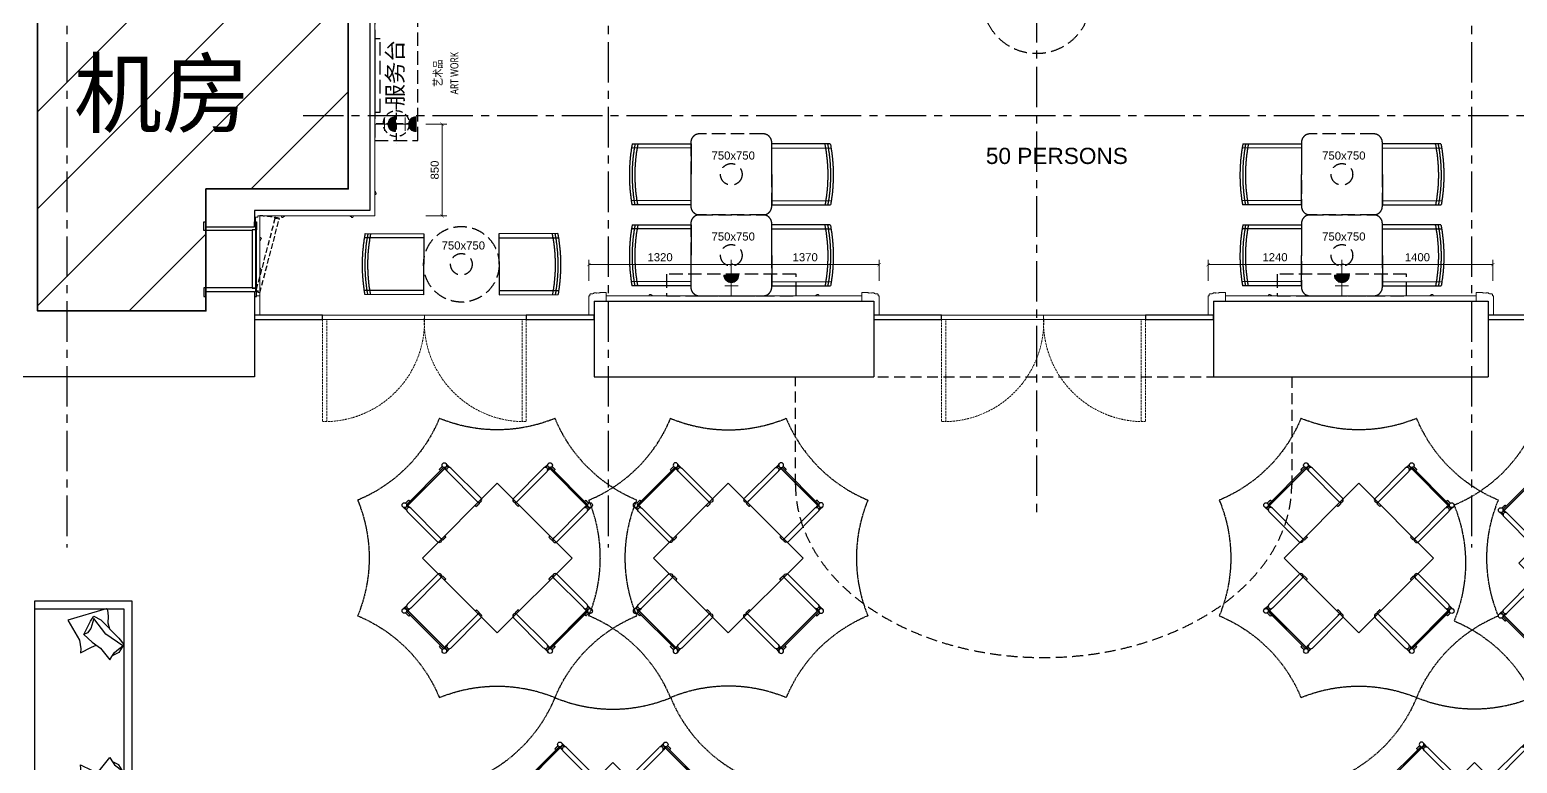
# Model space of a CAD drawing. Header units: millimetres. Extents: x -6033 to 120673, y -4970 to 90533.
# Drawn here: x 48017 to 61806, y 58221 to 65014 of the extents above; entities that cross this region are included whole.
import ezdxf

# ---------------------------------------------------------------- set-up
doc = ezdxf.new("R2010")
doc.units = ezdxf.units.MM
for name, pattern in [('I-AR$0$ACAD_ISO02W100', [15, 12, -3]), ('I-AR$0$CENTER', [2, 1.25, -0.25, 0.25, -0.25]), ('I-AR$0$DASH', [0.35, 0.25, -0.1]), ('I-PLAN$0$ACAD_ISO02W100', [15, 12, -3]), ('I-PLAN$0$CENTER', [2, 1.25, -0.25, 0.25, -0.25]), ('I-PLAN$0$DASH', [0.35, 0.25, -0.1]), ('I-PLAN$0$DASHED', [19.05, 12.7, -6.35]), ('I-PLAN$0$HIDDEN2', [0.1875, 0.125, -0.0625])]:
    doc.linetypes.add(name, pattern=pattern)
doc.layers.get('DefPoints').update_dxf_attribs({"color": 250})
for name, color, linetype, lineweight in [('_ACM-A-ANNO-DIMS', 2, 'Continuous', 18), ('_ACM-A-ANNO-IDEN', 7, 'Continuous', 5), ('I-AR$0$A-Doors', 1, 'Continuous', 13), ('I-AR$0$GZET_COL_GRID_1-200_轴线', 8, 'I-AR$0$CENTER', 25), ('I-AR$0$I-SCOPE', 252, 'Continuous', 35), ('I-PLAN$0$I-PL-WALL-FHINISH', 73, 'Continuous', 13)]:
    doc.layers.add(name, color=color, linetype=linetype, lineweight=lineweight)
for name, color, linetype in [('I-AR$0$D-BASE-WALL', 4, 'Continuous'), ('I-AR$0$FF-活动家具', 1, 'Continuous'), ('I-AR$0$ID-TEXT-HEADING-3', 3, 'Continuous'), ('I-AR$0$I—平面—装饰面层线a', 4, 'Continuous'), ('I-AR$0$I—平面—门', 1, 'Continuous'), ('I-AR$0$L-ELEV-MARK', 253, 'Continuous'), ('I-AR$0$P-平面活动家具', 1, 'Continuous'), ('I-PLAN$0$A-天花投影线', 61, 'Continuous'), ('I-PLAN$0$FURN', 1, 'Continuous'), ('I-PLAN$0$I-GRID', 252, 'I-PLAN$0$CENTER'), ('I-PLAN$0$I-PL-DOOR', 2, 'Continuous'), ('I-PLAN$0$I-PL-FURN', 1, 'I-PLAN$0$DASH'), ('I-PLAN$0$I-PL-LIGHT', 1, 'I-PLAN$0$HIDDEN2'), ('I-PLAN$0$ID-TEXT-HEADING-3', 3, 'Continuous'), ('I-PLAN$0$P-平面活动家具', 1, 'Continuous'), ('ISH-Refe1', 50, 'Continuous')]:
    doc.layers.add(name, color=color, linetype=linetype)
doc.styles.add('_ACM-G-NOTES', font='arial.ttf')
doc.styles.add('HB35Norm', font='ARCHSTYL.SHX', dxfattribs={"width": 0.8, "height": 3.5})
doc.styles.add('I-AR$0$MtXpl_', font='SimSun.ttf')
doc.styles.add('I-PLAN$0$Arial', font='ARIALUNI.ttf')
doc.dimstyles.new('_ACM-DIM-A_30', dxfattribs={"dimscale": 30, "dimtxt": 2.5, "dimasz": 1, "dimexe": 1.5, "dimexo": 1, "dimgap": 1, "dimtad": 1, "dimdec": 0, "dimrnd": 5, "dimzin": 1, "dimdsep": 46, "dimtxsty": '_ACM-G-NOTES', "dimblk": 'ARCHTICK', "dimcen": 2.5, "dimclrd": 256, "dimclre": 256, "dimclrt": 256, "dimadec": 3, "dimazin": 0, "dimtfac": 1, "dimtdec": 0, "dimtix": 1, "dimtmove": 0, "dimatfit": 3, "dimldrblk": 'DOTSMALL', "dimfxl": 5, "dimfxlon": 1, "dimlwd": 18, "dimlwe": 18, "dimarcsym": 0})

# ---------------------------------------------------------------- blocks, each defined once
blk = doc.blocks.new('I-AR$0$pool-sofa')
at = {"layer": 'I-AR$0$P-平面活动家具'}
for points in [[(7570, 29241), (9570, 29241), (9570, 30141), (7570, 30141)], [(7645, 29316), (9495, 29316), (9495, 30141), (7645, 30141)]]:
    blk.add_lwpolyline(points, close=True, dxfattribs=at)
at = {"layer": 'I-AR$0$P-平面活动家具', "ltscale": 0.05}
for points in [[(7833, 29444), (7778, 29459), (7713, 29458), (7658, 29462), (7645, 29480), (7749, 29834), (7934, 29727), (8014, 29714), (8051, 29716), (8001, 29614), (7982, 29571)], [(9306, 29444), (9362, 29459), (9427, 29458), (9481, 29462), (9495, 29480), (9390, 29834), (9205, 29727), (9126, 29714), (9089, 29716), (9138, 29614), (9157, 29571)], [(7884, 29686), (7760, 29625), (7714, 29592), (7747, 29527), (7918, 29360), (7975, 29316), (8048, 29361), (8080, 29422)], [(9255, 29686), (9379, 29625), (9425, 29592), (9392, 29527), (9221, 29360), (9164, 29316), (9091, 29361), (9059, 29422)]]:
    blk.add_lwpolyline(points, dxfattribs=at)
for points in [[(8020, 29363), (7989, 29324), (7879, 29483), (7734, 29592), (7826, 29620), (7867, 29653), (7884, 29686), (7953, 29609), (8010, 29532), (8117, 29444), (8087, 29427), (8048, 29402)], [(9119, 29363), (9150, 29324), (9260, 29483), (9405, 29592), (9313, 29620), (9272, 29653), (9255, 29686), (9186, 29609), (9129, 29532), (9023, 29444), (9052, 29427), (9091, 29402)]]:
    blk.add_lwpolyline(points, close=True, dxfattribs=at)
blk = doc.blocks.new('I-AR$0$A$C5e96f56e')
at = {"layer": 'I-AR$0$L-ELEV-MARK', "color": 252, "linetype": 'I-AR$0$ACAD_ISO02W100'}
for centre, start, end in [((-990, 2390), 270, 315), ((990, 2390), 225, 270), ((-2390, 990), 315, 0), ((2390, 990), 180, 225), ((-2390, -990), 0, 45), ((2390, -990), 135, 180), ((-990, -2390), 45, 90), ((990, -2390), 90, 135)]:
    blk.add_arc(centre, 1400, start, end, dxfattribs=at)
blk = doc.blocks.new('I-AR$0$SGDFHGDH')
at = {"layer": 'I-AR$0$FF-活动家具', "lineweight": -3}
for p, q in [((270444, 259795), (270444, 260191)), ((270447, 260242), (270447, 260201)), ((270452, 260208), (270452, 260235)), ((270482, 260230), (270482, 260236)), ((270482, 260208), (270482, 260227)), ((270488, 260247), (270488, 260242)), ((270970, 260242), (270488, 260242)), ((270488, 260242), (270488, 260230)), ((270488, 260227), (270488, 260198)), ((270488, 260219), (270488, 260198)), ((270489, 260191), (270489, 259795)), ((270528, 260242), (270528, 260257)), ((270930, 260257), (270930, 260242)), ((270969, 259795), (270969, 260191)), ((270970, 260242), (270970, 260247)), ((270970, 260242), (270970, 260230)), ((270970, 260227), (270970, 260198)), ((270970, 260198), (270970, 260219)), ((270976, 260230), (270976, 260236)), ((270976, 260208), (270976, 260227)), ((270991, 260230), (270991, 260230)), ((271006, 260208), (271006, 260235)), ((271011, 260201), (271011, 260242)), ((271014, 260191), (271014, 259795)), ((271219, 259787), (270239, 259787)), ((270239, 259787), (270239, 258807)), ((270488, 259787), (270488, 259772)), ((270488, 259787), (270970, 259787)), ((270528, 259772), (270528, 259787)), ((270930, 259787), (270930, 259772)), ((270968, 259787), (270968, 259811)), ((270970, 259772), (270970, 259788)), ((271219, 258807), (271219, 259787)), ((269780, 259538), (269784, 259538)), ((269784, 259580), (269825, 259580)), ((269784, 259538), (269796, 259538)), ((269784, 259056), (269784, 259538)), ((269796, 259545), (269790, 259545)), ((269819, 259575), (269791, 259575)), ((269819, 259545), (269799, 259545)), ((269799, 259538), (269828, 259538)), ((269807, 259538), (269828, 259538)), ((270231, 259582), (269835, 259582)), ((269835, 259537), (270231, 259537)), ((270239, 259538), (270239, 259056)), ((270239, 259538), (270254, 259538)), ((271219, 259538), (271204, 259538)), ((271219, 259538), (271219, 259056)), ((271226, 259582), (271622, 259582)), ((271622, 259537), (271226, 259537)), ((271650, 259538), (271630, 259538)), ((271659, 259538), (271630, 259538)), ((271674, 259580), (271633, 259580)), ((271639, 259575), (271666, 259575)), ((271639, 259545), (271659, 259545)), ((271662, 259545), (271668, 259545)), ((271673, 259538), (271662, 259538)), ((271678, 259538), (271673, 259538)), ((271673, 259056), (271673, 259538)), ((269784, 259498), (269769, 259498)), ((270254, 259498), (270239, 259498)), ((271204, 259498), (271219, 259498)), ((271673, 259498), (271688, 259498)), ((269769, 259096), (269784, 259096)), ((270239, 259096), (270254, 259096)), ((271219, 259096), (271204, 259096)), ((271688, 259096), (271673, 259096)), ((269784, 259056), (269779, 259056)), ((269784, 259056), (269796, 259056)), ((269825, 259015), (269784, 259015)), ((269796, 259050), (269790, 259050)), ((269819, 259020), (269791, 259020)), ((269796, 259035), (269796, 259035)), ((269799, 259056), (269828, 259056)), ((269819, 259050), (269799, 259050)), ((269828, 259056), (269807, 259056)), ((270231, 259058), (269835, 259058)), ((269835, 259013), (270231, 259013)), ((270239, 259058), (270216, 259058)), ((270254, 259056), (270239, 259056)), ((271204, 259056), (271219, 259056)), ((271219, 259058), (271242, 259058)), ((271226, 259058), (271622, 259058)), ((271622, 259013), (271226, 259013)), ((271630, 259056), (271650, 259056)), ((271659, 259056), (271630, 259056)), ((271633, 259015), (271674, 259015)), ((271639, 259050), (271659, 259050)), ((271639, 259020), (271666, 259020)), ((271673, 259056), (271662, 259056)), ((271662, 259050), (271668, 259050)), ((271662, 259035), (271662, 259035)), ((271673, 259056), (271678, 259056)), ((270488, 258807), (270488, 258822)), ((270528, 258822), (270528, 258807)), ((270930, 258807), (270930, 258822)), ((270970, 258822), (270970, 258807)), ((270239, 258807), (271219, 258807)), ((270444, 258800), (270444, 258404)), ((270488, 258807), (270970, 258807)), ((270489, 258404), (270489, 258800)), ((270968, 258807), (270968, 258784)), ((270969, 258800), (270969, 258404)), ((271014, 258404), (271014, 258800)), ((270488, 258367), (270488, 258397)), ((270488, 258376), (270488, 258397)), ((270970, 258367), (270970, 258397)), ((270970, 258397), (270970, 258376)), ((270447, 258352), (270447, 258394)), ((270452, 258387), (270452, 258360)), ((270482, 258387), (270482, 258367)), ((270482, 258364), (270482, 258359)), ((270488, 258353), (270488, 258364)), ((270970, 258353), (270488, 258353)), ((270488, 258348), (270488, 258353)), ((270528, 258353), (270528, 258338)), ((270930, 258338), (270930, 258353)), ((270970, 258353), (270970, 258364)), ((270970, 258353), (270970, 258348)), ((270976, 258387), (270976, 258367)), ((270976, 258364), (270976, 258358)), ((270991, 258364), (270991, 258364)), ((271006, 258387), (271006, 258360)), ((271011, 258394), (271011, 258352))]:
    blk.add_line(p, q, dxfattribs=at)
at = {"layer": 'I-AR$0$FF-活动家具', "color": 8, "lineweight": -3}
for p, q in [((270467, 260230), (270991, 260230)), ((270470, 260227), (270988, 260227)), ((269796, 259560), (269796, 259035)), ((269799, 259557), (269799, 259038)), ((271659, 259557), (271659, 259038)), ((271662, 259560), (271662, 259035)), ((270467, 258364), (270991, 258364)), ((270470, 258367), (270988, 258367))]:
    blk.add_line(p, q, dxfattribs=at)
at = {"layer": 'I-AR$0$FF-活动家具', "lineweight": -3, "flags": 128}
for points in [[(270488, 260257), (270488, 260257), (270489, 260257), (270490, 260257), (270491, 260257), (270492, 260257), (270494, 260257), (270496, 260257), (270499, 260257), (270501, 260257), (270504, 260257), (270506, 260257), (270509, 260257), (270512, 260257), (270514, 260257), (270517, 260257), (270519, 260257), (270521, 260257), (270523, 260257), (270525, 260257), (270526, 260257), (270527, 260257), (270528, 260257), (270528, 260257), (270528, 260257)], [(270930, 260257), (270930, 260257), (270930, 260257), (270931, 260257), (270932, 260257), (270934, 260257), (270936, 260257), (270938, 260257), (270940, 260257), (270942, 260257), (270945, 260257), (270947, 260257), (270950, 260257), (270953, 260257), (270955, 260257), (270958, 260257), (270960, 260257), (270962, 260257), (270964, 260257), (270966, 260257), (270968, 260257), (270969, 260257), (270969, 260257), (270970, 260257)], [(270528, 259772), (270528, 259772), (270527, 259772), (270526, 259772), (270525, 259772), (270524, 259772), (270522, 259772), (270520, 259772), (270518, 259772), (270515, 259772), (270513, 259772), (270510, 259772), (270508, 259772), (270505, 259772), (270502, 259772), (270500, 259772), (270497, 259772), (270495, 259772), (270493, 259772), (270492, 259772), (270490, 259772), (270489, 259772), (270488, 259772), (270488, 259772), (270488, 259772)], [(270970, 259772), (270970, 259772), (270970, 259772), (270969, 259772), (270968, 259772), (270967, 259772), (270965, 259772), (270963, 259772), (270961, 259772), (270959, 259772), (270957, 259772), (270954, 259772), (270951, 259772), (270949, 259772), (270946, 259772), (270944, 259772), (270941, 259772), (270939, 259772), (270937, 259772), (270935, 259772), (270933, 259772), (270932, 259772), (270931, 259772), (270930, 259772), (270930, 259772), (270930, 259772)], [(271204, 259498), (271204, 259498), (271204, 259499), (271204, 259500), (271204, 259501), (271204, 259502), (271204, 259504), (271204, 259506), (271204, 259508), (271204, 259511), (271204, 259513), (271204, 259516), (271204, 259519), (271204, 259521), (271204, 259524), (271204, 259526), (271204, 259529), (271204, 259531), (271204, 259533), (271204, 259535), (271204, 259536), (271204, 259537), (271204, 259538), (271204, 259538), (271204, 259538)], [(271688, 259538), (271688, 259538), (271688, 259537), (271688, 259537), (271688, 259535), (271688, 259534), (271688, 259532), (271688, 259530), (271688, 259528), (271688, 259525), (271688, 259523), (271688, 259520), (271688, 259517), (271688, 259515), (271688, 259512), (271688, 259510), (271688, 259507), (271688, 259505), (271688, 259503), (271688, 259502), (271688, 259500), (271688, 259499), (271688, 259499), (271688, 259498), (271688, 259498)], [(271204, 259056), (271204, 259056), (271204, 259057), (271204, 259057), (271204, 259058), (271204, 259059), (271204, 259061), (271204, 259063), (271204, 259065), (271204, 259067), (271204, 259069), (271204, 259072), (271204, 259075), (271204, 259077), (271204, 259080), (271204, 259083), (271204, 259085), (271204, 259087), (271204, 259090), (271204, 259091), (271204, 259093), (271204, 259094), (271204, 259095), (271204, 259096), (271204, 259096), (271204, 259096)], [(271688, 259096), (271688, 259096), (271688, 259096), (271688, 259095), (271688, 259094), (271688, 259092), (271688, 259090), (271688, 259088), (271688, 259086), (271688, 259084), (271688, 259081), (271688, 259079), (271688, 259076), (271688, 259073), (271688, 259071), (271688, 259068), (271688, 259066), (271688, 259064), (271688, 259062), (271688, 259060), (271688, 259059), (271688, 259058), (271688, 259057), (271688, 259057)]]:
    blk.add_lwpolyline(points, dxfattribs=at)
at = {"layer": 'I-AR$0$FF-活动家具', "lineweight": -3}
for points in [[(269769, 259538), (269769, 259538), (269769, 259537), (269769, 259537), (269769, 259535), (269769, 259534), (269769, 259532), (269769, 259530), (269769, 259528), (269769, 259525), (269769, 259523), (269769, 259520), (269769, 259517), (269769, 259515), (269769, 259512), (269769, 259510), (269769, 259507), (269769, 259505), (269769, 259503), (269769, 259502), (269769, 259500), (269769, 259499), (269769, 259499), (269769, 259498), (269769, 259498)], [(270254, 259498), (270254, 259498), (270254, 259499), (270254, 259500), (270254, 259501), (270254, 259502), (270254, 259504), (270254, 259506), (270254, 259508), (270254, 259511), (270254, 259513), (270254, 259516), (270254, 259519), (270254, 259521), (270254, 259524), (270254, 259526), (270254, 259529), (270254, 259531), (270254, 259533), (270254, 259535), (270254, 259536), (270254, 259537), (270254, 259538), (270254, 259538), (270254, 259538)], [(269769, 259096), (269769, 259096), (269769, 259096), (269769, 259095), (269769, 259094), (269769, 259092), (269769, 259090), (269769, 259088), (269769, 259086), (269769, 259084), (269769, 259081), (269769, 259079), (269769, 259076), (269769, 259073), (269769, 259071), (269769, 259068), (269769, 259066), (269769, 259064), (269769, 259062), (269769, 259060), (269769, 259059), (269769, 259058), (269769, 259057), (269769, 259057)], [(270254, 259056), (270254, 259056), (270254, 259057), (270254, 259057), (270254, 259058), (270254, 259059), (270254, 259061), (270254, 259063), (270254, 259065), (270254, 259067), (270254, 259069), (270254, 259072), (270254, 259075), (270254, 259077), (270254, 259080), (270254, 259083), (270254, 259085), (270254, 259087), (270254, 259090), (270254, 259091), (270254, 259093), (270254, 259094), (270254, 259095), (270254, 259096), (270254, 259096), (270254, 259096)], [(270528, 258822), (270528, 258822), (270527, 258822), (270526, 258822), (270525, 258822), (270524, 258822), (270522, 258822), (270520, 258822), (270518, 258822), (270515, 258822), (270513, 258822), (270510, 258822), (270508, 258822), (270505, 258822), (270502, 258822), (270500, 258822), (270497, 258822), (270495, 258822), (270493, 258822), (270492, 258822), (270490, 258822), (270489, 258822), (270488, 258822), (270488, 258822), (270488, 258822)], [(270970, 258822), (270970, 258822), (270970, 258822), (270969, 258822), (270968, 258822), (270967, 258822), (270965, 258822), (270963, 258822), (270961, 258822), (270959, 258822), (270957, 258822), (270954, 258822), (270951, 258822), (270949, 258822), (270946, 258822), (270944, 258822), (270941, 258822), (270939, 258822), (270937, 258822), (270935, 258822), (270933, 258822), (270932, 258822), (270931, 258822), (270930, 258822), (270930, 258822), (270930, 258822)], [(270488, 258338), (270488, 258338), (270489, 258338), (270490, 258338), (270491, 258338), (270492, 258338), (270494, 258338), (270496, 258338), (270499, 258338), (270501, 258338), (270504, 258338), (270506, 258338), (270509, 258338), (270512, 258338), (270514, 258338), (270517, 258338), (270519, 258338), (270521, 258338), (270523, 258338), (270525, 258338), (270526, 258338), (270527, 258338), (270528, 258338), (270528, 258338), (270528, 258338)], [(270930, 258338), (270930, 258338), (270930, 258338), (270931, 258338), (270932, 258338), (270934, 258338), (270936, 258338), (270938, 258338), (270940, 258338), (270942, 258338), (270945, 258338), (270947, 258338), (270950, 258338), (270953, 258338), (270955, 258338), (270958, 258338), (270960, 258338), (270962, 258338), (270964, 258338), (270966, 258338), (270968, 258338), (270969, 258338), (270969, 258338), (270970, 258338)]]:
    blk.add_lwpolyline(points, dxfattribs=at)
for centre in [(270467, 260252), (270991, 260252), (269774, 259560), (271684, 259560), (269774, 259035), (271684, 259035), (270467, 258342), (270991, 258342)]:
    blk.add_circle(centre, 22, dxfattribs=at)
for centre, radius, start, end in [((270467, 260191), 22.5, 0, 180), ((270470, 260252), 25, 180, 269.9997), ((270991, 260191), 22.5, 0, 180), ((270988, 260252), 25, 270.0003, 0), ((270467, 259795), 22.5, 180, 0), ((270991, 259795), 22.5, 180, 0), ((269774, 259557), 25, 0.0003, 90), ((269835, 259560), 22.5, 90, 270), ((270231, 259560), 22.5, 270, 90), ((271226, 259560), 22.5, 90, 270), ((271622, 259560), 22.5, 270, 90), ((271684, 259557), 25, 90, 179.9997), ((269774, 259038), 25, 270, 359.9997), ((269835, 259035), 22.5, 90, 270), ((270231, 259035), 22.5, 270, 90), ((271226, 259035), 22.5, 90, 270), ((271622, 259035), 22.5, 270, 90), ((271684, 259038), 25, 180.0003, 270), ((270467, 258800), 22.5, 0, 180), ((270991, 258800), 22.5, 0, 180), ((270467, 258404), 22.5, 180, 0), ((270991, 258404), 22.5, 180, 0), ((270470, 258342), 25, 90.0003, 180), ((270988, 258342), 25, 0, 89.9997)]:
    blk.add_arc(centre, radius, start, end, dxfattribs=at)
blk = doc.blocks.new('I-AR$0$海龙_1211170131')
at = {"layer": 'I-AR$0$GZET_COL_GRID_1-200_轴线', "ltscale": 300}
for p, q in [((48135, 86275), (48135, 59995)), ((53155, 86275), (53155, 59995)), ((61155, 86275), (61155, 59995))]:
    blk.add_line(p, q, dxfattribs=at)
blk = doc.blocks.new('*U344')
for points in [[(-1125, 470), (-1170, 470), (-1170, 490), (-1095, 490), (-1095, 450), (-1090, 450), (-1090, 0), (-1170, 0), (-1170, 20), (-1125, 20), (-1125, 470)], [(-525, 470), (-480, 470), (-480, 490), (-555, 490), (-555, 450), (-560, 450), (-560, 0), (-480, 0), (-480, 20), (-525, 20), (-525, 470)]]:
    blk.add_lwpolyline(points)
at = {"color": 1}
blk.add_lwpolyline([(-1095, 450), (-555, 450), (-555, 490), (-1095, 490)], close=True, dxfattribs=at)
blk = doc.blocks.new('I-AR')
at = {"layer": 'I-AR$0$I-SCOPE'}
h = blk.add_hatch(dxfattribs=at)
h.set_pattern_fill('ANSI31', color=256, scale=200)
h.paths.add_polyline_path([(63300, 72640), (66630, 72640), (66630, 70889), (90600, 70890), (90600, 66390), (96650, 66390), (96650, 24876), (18340, 24876), (18340, 66390), (48090, 66390), (48090, 72640), (51400, 72640), (51400, 72650), (52870, 72650), (52870, 72640), (55240, 72640), (55240, 72790), (59460, 72790), (59460, 72640), (61830, 72640), (61830, 72650), (63300, 72650)], flags=16)
h.paths.add_polyline_path([(7330, 0), (7330, -1770), (11180, -1770), (11180, 0), (18450, 0), (18450, 2900), (27550, 2900), (27550, 18090), (37037, 18090), (37037, 17350), (96200, 17350), (96200, 18120), (114640, 18120), (114640, 84500), (0, 84500), (0, 0)])
h = blk.add_hatch(dxfattribs=at)
h.set_pattern_fill('ANSI31', color=256, scale=200)
h.paths.add_polyline_path([(48090, 65940), (50970, 65940), (50970, 63540), (49650, 63540), (49650, 62410), (48090, 62410)])
at = {"layer": 'I-AR$0$A-Doors'}
for points in [[(50730, 62330), (51676, 62330), (51676, 62370), (50730, 62370)], [(51676, 62330), (52620, 62330), (52620, 62370), (51676, 62370)], [(56470, 62330), (57415, 62330), (57415, 62370), (56470, 62370)], [(58360, 62330), (57415, 62330), (57415, 62370), (58360, 62370)]]:
    blk.add_lwpolyline(points, close=True, dxfattribs=at)
at = {"layer": 'I-AR$0$A-Doors', "color": 252, "linetype": 'I-AR$0$DASH', "ltscale": 75}
for points in [[(50730, 62330), (50730, 61385), (50770, 61385), (50770, 62330)], [(52620, 62330), (52620, 61385), (52580, 61385), (52580, 62330)], [(56470, 62330), (56470, 61385), (56510, 61385), (56510, 62330)], [(58360, 62330), (58360, 61385), (58320, 61385), (58320, 62330)]]:
    blk.add_lwpolyline(points, close=True, dxfattribs=at)
for centre, start, end in [((50750, 62311), 268.7622, 2.4377), ((52600, 62311), 177.5623, 271.2378), ((56490, 62311), 268.7622, 2.4377), ((58340, 62311), 177.5623, 271.2378)]:
    blk.add_arc(centre, 926, start, end, dxfattribs=at)
at = {"layer": 'I-AR$0$D-BASE-WALL'}
for p, q in [((48090, 65940), (48090, 62410)), ((50970, 65940), (50970, 63540)), ((51170, 65940), (51170, 63340)), ((50970, 63540), (49650, 63540)), ((49650, 63540), (49650, 63190)), ((51170, 63340), (50100, 63340)), ((50100, 63340), (50100, 63190)), ((49650, 63190), (50100, 63190)), ((49650, 62590), (50100, 62590)), ((49650, 62590), (49650, 62410)), ((50100, 62590), (50100, 61800)), ((53250, 62500), (55840, 62500)), ((53250, 62500), (53250, 61800)), ((55840, 62500), (55840, 61800)), ((58990, 62500), (61535, 62500)), ((58990, 62500), (58990, 61800)), ((61535, 62500), (61535, 61800)), ((48090, 62410), (49650, 62410)), ((50100, 61800), (47621, 61800)), ((53250, 61800), (55840, 61800)), ((58990, 61800), (61535, 61800))]:
    blk.add_line(p, q, dxfattribs=at)
at = {"layer": 'I-AR$0$I-SCOPE'}
blk.add_lwpolyline([(48090, 65940), (50970, 65940), (50970, 63540), (49650, 63540), (49650, 62410), (48090, 62410)], close=True, dxfattribs=at)
at = {"layer": 'I-AR$0$I—平面—门'}
for points in [[(50100, 62330), (50730, 62330), (50730, 62370), (50100, 62370)], [(52620, 62330), (53250, 62330), (53250, 62370), (52620, 62370)], [(55840, 62330), (56470, 62330), (56470, 62370), (55840, 62370)], [(58360, 62330), (58990, 62330), (58990, 62370), (58360, 62370)], [(61535, 62330), (62165, 62330), (62165, 62370), (61535, 62370)]]:
    blk.add_lwpolyline(points, close=True, dxfattribs=at)
at = {"layer": 'I-AR$0$FF-活动家具', "lineweight": -3}
for p, rotation in [((44267, -314664), 45.00000000000001), ((52254, -314664), 45.00000000000001), ((54430, -314710), 45.00000000000001), ((61505, 432320), 225.0000000000001)]:
    blk.add_blockref('I-AR$0$SGDFHGDH', p, dxfattribs=dict(at, rotation=rotation))
at = {"layer": 'I-AR$0$FF-活动家具', "lineweight": -3, "xscale": -1}
for p, rotation in [((62576, -314664), 315), ((53325, 432320), 134.9999999999999)]:
    blk.add_blockref('I-AR$0$SGDFHGDH', p, dxfattribs=dict(at, rotation=rotation))
at = {"layer": 'I-AR$0$GZET_COL_GRID_1-200_轴线'}
blk.add_blockref('I-AR$0$海龙_1211170131', (225, 225), dxfattribs=at)
at = {"layer": 'I-AR$0$I—平面—装饰面层线a', "rotation": 270}
blk.add_blockref('*U344', (49630, 62065), dxfattribs=at)
at = {"layer": 'I-AR$0$L-ELEV-MARK', "xscale": -1, "rotation": 202.4999999999999}
for p in [(52350, 60122), (60337, 60122), (62513, 60075), (61408, 57535)]:
    blk.add_blockref('I-AR$0$A$C5e96f56e', p, dxfattribs=at)
at = {"layer": 'I-AR$0$L-ELEV-MARK', "rotation": 157.5}
for p in [(54493, 60122), (53422, 57535)]:
    blk.add_blockref('I-AR$0$A$C5e96f56e', p, dxfattribs=at)
at = {"layer": 'I-AR$0$P-平面活动家具', "xscale": -1.000000000000003, "rotation": 90}
blk.add_blockref('I-AR$0$pool-sofa', (78204, 67296), dxfattribs=at)
at = {"layer": 'I-AR$0$ID-TEXT-HEADING-3', "style": 'I-AR$0$MtXpl_'}
blk.add_text('机房', height=600, dxfattribs=at).set_placement((48425, 64124))
blk = doc.blocks.new('I-PLAN$0$091116-BRASSERIE$0$Floor_03$0$Y_03_Floor$0$3rd-Floor-rest$0$A$C41AE3FBC')
at = {"layer": 'I-PLAN$0$I-PL-FURN', "ltscale": 500}
for p, q in [((-9.62, -6), (-9.62, 15.76)), ((9.62, -6.06), (9.62, 15.7))]:
    blk.add_line(p, q, dxfattribs=at)
blk.add_lwpolyline([(11.12, 15.38), (11.12, -6.06), (-11.12, -6), (-11.12, 15.44)], dxfattribs=at)
for centre, radius, start, end in [((-0.15, -45.9), 62.31, 79.5796, 100.1371), ((-0.15, -45.25), 60.66, 79.2974, 100.4193), ((-0.14, -44.6), 59.02, 78.9991, 100.7176)]:
    blk.add_arc(centre, radius, start, end, dxfattribs=at)
blk = doc.blocks.new('*U528')
at = {"layer": 'I-PLAN$0$I-PL-WALL-FHINISH'}
blk.add_lwpolyline([(0, 0), (0, 2600)], dxfattribs=at)
for points in [[(0, 2400), (8, 2400, 0.320816), (11, 2397), (11, 2397, -0.466827), (11, 2385), (11, 2385, 0.468154), (6, 2377), (5, 2377, -0.645582), (5, 2373), (5, 2373, 0.415157), (3, 2370), (0, 2370)], [(0, 200), (8, 200, -0.320816), (11, 203), (11, 203, 0.466827), (11, 215), (11, 215, -0.468154), (6, 223), (5, 223, 0.645582), (5, 227), (5, 227, -0.415157), (3, 230), (0, 230)]]:
    blk.add_lwpolyline(points, format="xyb", close=True, dxfattribs=at)
blk = doc.blocks.new('*U529')
at = {"layer": 'I-PLAN$0$I-PL-WALL-FHINISH'}
blk.add_lwpolyline([(0, 0), (0, 710)], dxfattribs=at)
for points in [[(0, 510), (8, 510, 0.320816), (11, 507), (11, 507, -0.466827), (11, 495), (11, 495, 0.468154), (6, 487), (5, 487, -0.645582), (5, 483), (5, 483, 0.415157), (3, 480), (0, 480)], [(0, 200), (8, 200, -0.320816), (11, 203), (11, 203, 0.466827), (11, 215), (11, 215, -0.468154), (6, 223), (5, 223, 0.645582), (5, 227), (5, 227, -0.415157), (3, 230), (0, 230)]]:
    blk.add_lwpolyline(points, format="xyb", close=True, dxfattribs=at)
blk = doc.blocks.new('*U530')
at = {"layer": 'I-PLAN$0$I-PL-WALL-FHINISH'}
blk.add_lwpolyline([(0, 0), (0, 1065)], dxfattribs=at)
for points in [[(0, 865), (8, 865, 0.320816), (11, 862), (11, 862, -0.466827), (11, 850), (11, 850, 0.468154), (6, 842), (5, 842, -0.645582), (5, 838), (5, 838, 0.415157), (3, 835), (0, 835)], [(0, 200), (8, 200, -0.320816), (11, 203), (11, 203, 0.466827), (11, 215), (11, 215, -0.468154), (6, 223), (5, 223, 0.645582), (5, 227), (5, 227, -0.415157), (3, 230), (0, 230)]]:
    blk.add_lwpolyline(points, format="xyb", close=True, dxfattribs=at)
blk = doc.blocks.new('*U522')
at = {"layer": 'I-PLAN$0$I-PL-WALL-FHINISH'}
blk.add_lwpolyline([(0, 0), (2370, 0)], dxfattribs=at)
for points in [[(205, -1), (200, -1), (200, 0), (205, 0)], [(2165, -1), (2170, -1), (2170, 0), (2165, 0)]]:
    blk.add_lwpolyline(points, close=True, dxfattribs=at)
for points in [[(400, 0), (400, -8, -0.320816), (403, -11), (403, -11, 0.466827), (415, -11), (415, -11, -0.468154), (423, -6), (423, -5, 0.645582), (427, -5), (427, -5, -0.415157), (430, -3), (430, 0)], [(1970, 0), (1970, -8, 0.320816), (1967, -11), (1967, -11, -0.466827), (1955, -11), (1955, -11, 0.468154), (1947, -6), (1947, -5, -0.645582), (1943, -5), (1943, -5, 0.415157), (1940, -3), (1940, 0)]]:
    blk.add_lwpolyline(points, format="xyb", close=True, dxfattribs=at)
blk = doc.blocks.new('*U523')
at = {"layer": 'I-PLAN$0$I-PL-WALL-FHINISH'}
blk.add_lwpolyline([(0, 0), (2325, 0)], dxfattribs=at)
for points in [[(205, -1), (200, -1), (200, 0), (205, 0)], [(2120, -1), (2125, -1), (2125, 0), (2120, 0)]]:
    blk.add_lwpolyline(points, close=True, dxfattribs=at)
for points in [[(400, 0), (400, -8, -0.320816), (403, -11), (403, -11, 0.466827), (415, -11), (415, -11, -0.468154), (423, -6), (423, -5, 0.645582), (427, -5), (427, -5, -0.415157), (430, -3), (430, 0)], [(1925, 0), (1925, -8, 0.320816), (1922, -11), (1922, -11, -0.466827), (1910, -11), (1910, -11, 0.468154), (1902, -6), (1902, -5, -0.645582), (1898, -5), (1898, -5, 0.415157), (1895, -3), (1895, 0)]]:
    blk.add_lwpolyline(points, format="xyb", close=True, dxfattribs=at)
blk = doc.blocks.new('I-PLAN')
at = {"layer": 'I-PLAN$0$A-天花投影线', "linetype": 'I-PLAN$0$DASHED', "ltscale": 8}
blk.add_lwpolyline([(55115, 60800), (55115, 61800), (59715, 61800), (59715, 60800)], dxfattribs=at)
blk.add_ellipse((57415, 60800, 0), major_axis=(-2300, 0), ratio=0.695656, start_param=0, end_param=3.141593, dxfattribs=at)
at = {"layer": 'I-PLAN$0$I-GRID', "ltscale": 300}
for points in [[(57350, 74272), (57350, 60524)], [(50550, 64220), (64237, 64220)]]:
    blk.add_lwpolyline(points, dxfattribs=at)
at = {"layer": 'I-PLAN$0$I-PL-DOOR', "color": 8, "linetype": 'I-PLAN$0$DASH', "ltscale": 200}
blk.add_lwpolyline([(50114, 62600), (50133, 62595), (50131, 62585), (50150, 62580), (50331, 63266), (50312, 63271), (50309, 63262), (50290, 63267)], close=True, dxfattribs=at)
blk.add_arc((50150, 62590), 700, 75, 90, dxfattribs=at)
at = {"layer": 'I-PLAN$0$I-PL-FURN', "ltscale": 500}
for points in [[(51615, 65190), (51215, 65190), (51215, 63990), (51615, 63990)], [(51265, 64250), (51265, 64930), (51215, 64930), (51215, 64250)], [(53920, 62750), (53920, 62550), (55120, 62550), (55120, 62750)], [(59580, 62750), (59580, 62550), (60780, 62550), (60780, 62750)]]:
    blk.add_lwpolyline(points, close=True, dxfattribs=at)
at = {"layer": 'I-PLAN$0$I-PL-FURN', "linetype": 'I-PLAN$0$HIDDEN2', "ltscale": 500}
for points in [[(51415, 64339), (51415, 63963)], [(51229, 64145), (51598, 64145)]]:
    blk.add_lwpolyline(points, dxfattribs=at)
at = {"layer": 'I-PLAN$0$I-PL-FURN', "ltscale": 500}
for points in [[(54225, 63300), (54815, 63300, 0.414214), (54895, 63380), (54895, 63970, 0.414214), (54815, 64050), (54225, 64050, 0.414214), (54145, 63970), (54145, 63380, 0.414214)], [(59885, 63300), (60475, 63300, 0.414214), (60555, 63380), (60555, 63970, 0.414214), (60475, 64050), (59885, 64050, 0.414214), (59805, 63970), (59805, 63380, 0.414214)], [(54225, 62550), (54815, 62550, 0.414214), (54895, 62630), (54895, 63220, 0.414214), (54815, 63300), (54225, 63300, 0.414214), (54145, 63220), (54145, 62630, 0.414214)], [(59885, 62550), (60475, 62550, 0.414214), (60555, 62630), (60555, 63220, 0.414214), (60475, 63300), (59885, 63300, 0.414214), (59805, 63220), (59805, 62630, 0.414214)]]:
    blk.add_lwpolyline(points, format="xyb", close=True, dxfattribs=at)
for centre, radius in [((57350, 65293), 500), ((52018, 62842), 350)]:
    blk.add_circle(centre, radius, dxfattribs=at)
at = {"layer": 'I-PLAN$0$I-PL-FURN', "linetype": 'I-PLAN$0$HIDDEN2', "ltscale": 500}
blk.add_circle((51415, 64145), 120, dxfattribs=at)
at = {"layer": 'I-PLAN$0$I-PL-LIGHT', "linetype": 'I-PLAN$0$DASHED', "ltscale": 10}
for centre in [(54520, 63675), (60180, 63675), (54520, 62925), (60180, 62925), (52018, 62842)]:
    blk.add_circle(centre, 100, dxfattribs=at)
at = {"layer": 'I-PLAN$0$I-PL-WALL-FHINISH'}
blk.add_lwpolyline([(50110, 63280), (50130, 63280), (50130, 63290), (50150, 63290), (50150, 62580), (50130, 62580), (50130, 62590), (50110, 62590)], close=True, dxfattribs=at)
for points in [[(50120, 62550), (50150, 62550), (50150, 62370)], [(50150, 62580), (50150, 62550)]]:
    blk.add_lwpolyline(points, dxfattribs=at)
for points in [[(53360, 62500), (53360, 62580), (53303, 62580, -0.37825), (53298, 62577, 0.623496), (53293, 62575, 0.284819), (53270, 62575, 0.636149), (53262, 62577, 0.282378), (53250, 62577, -0.186128), (53222, 62568, 0.824383), (53216, 62567), (53214, 62567, -0.262247), (53210, 62564), (53210, 62550), (53200, 62550), (53200, 62370)], [(55730, 62500), (55730, 62580), (55787, 62580, 0.37825), (55792, 62577, -0.623496), (55797, 62575, -0.284819), (55820, 62575, -0.636149), (55828, 62577, -0.282378), (55840, 62577, 0.186128), (55868, 62568, -0.824383), (55874, 62567), (55876, 62567, 0.262247), (55880, 62564), (55880, 62550), (55890, 62550), (55890, 62370)], [(59100, 62500), (59100, 62580), (59043, 62580, -0.37825), (59038, 62577, 0.623496), (59033, 62575, 0.284819), (59010, 62575, 0.636149), (59002, 62577, 0.282378), (58990, 62577, -0.186128), (58962, 62568, 0.824383), (58956, 62567), (58954, 62567, -0.262247), (58950, 62564), (58950, 62550), (58940, 62550), (58940, 62370)], [(61425, 62500), (61425, 62580), (61482, 62580, 0.37825), (61487, 62577, -0.623496), (61492, 62575, -0.284819), (61515, 62575, -0.636149), (61523, 62577, -0.282378), (61535, 62577, 0.186128), (61563, 62568, -0.824383), (61569, 62567), (61571, 62567, 0.262247), (61575, 62564), (61575, 62550), (61585, 62550), (61585, 62370)]]:
    blk.add_lwpolyline(points, format="xyb", dxfattribs=at)
for name, p in [('*U528', (51215, 63290)), ('*U529', (50150, 62580))]:
    blk.add_blockref(name, p, dxfattribs=at)
for name, p, rotation in [('*U530', (50150, 63290), 270), ('*U523', (61425, 62550), 180)]:
    blk.add_blockref(name, p, dxfattribs=dict(at, rotation=rotation))
at = {"layer": 'I-PLAN$0$I-PL-WALL-FHINISH', "xscale": -1, "rotation": 180}
blk.add_blockref('*U522', (53360, 62550), dxfattribs=at)
at = {"layer": 'I-PLAN$0$P-平面活动家具', "yscale": 25.39999999990686}
for p, xscale, zscale, rotation in [((53992, 63675), 25.39999999990686, 25.39999999990686, 89.85835853881424), ((55048, 63675), -25.39999999990686, 25.39999999990687, 270.1416414611858), ((59652, 63675), 25.39999999990686, 25.39999999990686, 89.85835853881424), ((60708, 63675), -25.39999999990686, 25.39999999990687, 270.1416414611858), ((53992, 62925), 25.39999999990686, 25.39999999990686, 89.85835853881424), ((55048, 62925), -25.39999999990686, 25.39999999990687, 270.1416414611858), ((59652, 62925), 25.39999999990686, 25.39999999990686, 89.85835853881424), ((60708, 62925), -25.39999999990686, 25.39999999990687, 270.1416414611858), ((51515, 62843), 25.39999999990686, 25.39999999990686, 89.85835853881424), ((52521, 62843), -25.39999999990686, 25.39999999990687, 270.1416414611858)]:
    blk.add_blockref('I-PLAN$0$091116-BRASSERIE$0$Floor_03$0$Y_03_Floor$0$3rd-Floor-rest$0$A$C41AE3FBC', p, dxfattribs=dict(at, xscale=xscale, zscale=zscale, rotation=rotation))
at = {"layer": 'I-PLAN$0$FURN', "linetype": 'I-PLAN$0$ACAD_ISO02W100', "char_height": 75, "attachment_point": 1, "style": 'I-PLAN$0$Arial'}
for insert in [(54337, 63887), (59997, 63887), (51835, 63054), (54337, 63137), (59997, 63137)]:
    blk.add_mtext_dynamic_manual_height_columns('750x750', width=181404.2, gutter_width=600, heights=[131], dxfattribs=dict(at, insert=insert))
at = {"layer": 'I-PLAN$0$ID-TEXT-HEADING-3', "insert": (51328, 64307), "char_height": 150, "attachment_point": 1, "rotation": 90, "style": 'I-PLAN$0$Arial'}
blk.add_mtext_dynamic_manual_height_columns('{\\fArial Unicode MS|b0|i0|c134|p34;服务台}', width=151170.17, gutter_width=500, heights=[110], dxfattribs=at)
at = {"layer": 'I-PLAN$0$ID-TEXT-HEADING-3', "insert": (56880, 63921), "char_height": 150, "attachment_point": 1, "style": 'I-PLAN$0$Arial'}
blk.add_mtext_dynamic_manual_height_columns('50 PERSONS', width=755850.83, gutter_width=2500, heights=[548], dxfattribs=at)
blk = doc.blocks.new('A$C506d7063')
at = {"layer": '_ACM-A-ANNO-IDEN'}
h = blk.add_hatch(color=256, dxfattribs=at)
edge = h.paths.add_edge_path()
edge.add_arc((0, 3.84), 1.39, 180, 360)
edge.add_line((1.39, 3.84), (-1.39, 3.84))
for p, q in [((1.39, 3.84), (-1.39, 3.84)), ((1.25, 1.83), (-1.22, 1.83)), ((0, 0), (0, 2.45))]:
    blk.add_line(p, q, dxfattribs=at)
blk.add_arc((0, 3.84), 1.39, 180, 0, dxfattribs=at)
blk = doc.blocks.new('_ArchTick')
at = {"color": 2, "linetype": 'ByBlock', "const_width": 0.15}
blk.add_lwpolyline([(-0.5, -0.5), (0.5, 0.5)], dxfattribs=at)
blk = doc.blocks.new('*D111')
at = {"layer": '_ACM-A-ANNO-DIMS', "lineweight": 18, "transparency": 16777216}
for p, q in [((51689, 64140), (51884, 64140)), ((51839, 64140), (51839, 63290)), ((51689, 63290), (51884, 63290))]:
    blk.add_line(p, q, dxfattribs=at)
at = {"layer": 'DefPoints', "color": 0, "transparency": 16777216}
for p in [(51215, 64140), (51215, 63290), (51839, 63290)]:
    blk.add_point(p, dxfattribs=at)
at = {"layer": '_ACM-A-ANNO-DIMS', "lineweight": 18, "transparency": 16777216, "xscale": 30, "yscale": 30, "zscale": 30}
for p, rotation in [((51839, 64140), 90), ((51839, 63290), 270)]:
    blk.add_blockref('_ArchTick', p, dxfattribs=dict(at, rotation=rotation))
at = {"layer": '_ACM-A-ANNO-DIMS', "transparency": 16777216, "insert": (51771, 63715), "char_height": 75, "attachment_point": 5, "rotation": 90, "style": '_ACM-G-NOTES'}
blk.add_mtext('850', dxfattribs=at)
blk = doc.blocks.new('_DotSmall')
at = {"color": 0, "linetype": 'ByBlock', "const_width": 0.5}
blk.add_lwpolyline([(-0.0625, 0, 1), (0.0625, 0, 1)], format="xyb", close=True, dxfattribs=at)
blk = doc.blocks.new('*D116')
at = {"layer": '_ACM-A-ANNO-DIMS', "lineweight": 18, "transparency": 16777216}
for p, q in [((53200, 62689), (53200, 62884)), ((54520, 62689), (54520, 62884)), ((54520, 62839), (53200, 62839))]:
    blk.add_line(p, q, dxfattribs=at)
at = {"layer": 'DefPoints', "color": 0, "transparency": 16777216}
for p in [(53200, 62839), (53200, 62550), (54520, 62550)]:
    blk.add_point(p, dxfattribs=at)
at = {"layer": '_ACM-A-ANNO-DIMS', "lineweight": 18, "transparency": 16777216, "xscale": 30, "yscale": 30, "zscale": 30, "rotation": 180}
blk.add_blockref('_ArchTick', (53200, 62839), dxfattribs=at)
at = {"layer": '_ACM-A-ANNO-DIMS', "lineweight": 18, "transparency": 16777216, "xscale": 30, "yscale": 30, "zscale": 30}
blk.add_blockref('_ArchTick', (54520, 62839), dxfattribs=at)
at = {"layer": '_ACM-A-ANNO-DIMS', "transparency": 16777216, "insert": (53860, 62907), "char_height": 75, "attachment_point": 5, "style": '_ACM-G-NOTES'}
blk.add_mtext('1320', dxfattribs=at)
blk = doc.blocks.new('*D117')
at = {"layer": '_ACM-A-ANNO-DIMS', "lineweight": 18, "transparency": 16777216}
for p, q in [((54520, 62689), (54520, 62884)), ((55890, 62689), (55890, 62884)), ((55890, 62839), (54520, 62839))]:
    blk.add_line(p, q, dxfattribs=at)
at = {"layer": 'DefPoints', "color": 0, "transparency": 16777216}
for p in [(54520, 62839), (54520, 62550), (55890, 62550)]:
    blk.add_point(p, dxfattribs=at)
at = {"layer": '_ACM-A-ANNO-DIMS', "lineweight": 18, "transparency": 16777216, "xscale": 30, "yscale": 30, "zscale": 30, "rotation": 180}
blk.add_blockref('_ArchTick', (54520, 62839), dxfattribs=at)
at = {"layer": '_ACM-A-ANNO-DIMS', "lineweight": 18, "transparency": 16777216, "xscale": 30, "yscale": 30, "zscale": 30}
blk.add_blockref('_ArchTick', (55890, 62839), dxfattribs=at)
at = {"layer": '_ACM-A-ANNO-DIMS', "transparency": 16777216, "insert": (55205, 62907), "char_height": 75, "attachment_point": 5, "style": '_ACM-G-NOTES'}
blk.add_mtext('1370', dxfattribs=at)
blk = doc.blocks.new('*D118')
at = {"layer": '_ACM-A-ANNO-DIMS', "lineweight": 18, "transparency": 16777216}
for p, q in [((58940, 62689), (58940, 62884)), ((60180, 62689), (60180, 62884)), ((60180, 62839), (58940, 62839))]:
    blk.add_line(p, q, dxfattribs=at)
at = {"layer": 'DefPoints', "color": 0, "transparency": 16777216}
for p in [(58940, 62839), (58940, 62550), (60180, 62550)]:
    blk.add_point(p, dxfattribs=at)
at = {"layer": '_ACM-A-ANNO-DIMS', "lineweight": 18, "transparency": 16777216, "xscale": 30, "yscale": 30, "zscale": 30, "rotation": 180}
blk.add_blockref('_ArchTick', (58940, 62839), dxfattribs=at)
at = {"layer": '_ACM-A-ANNO-DIMS', "lineweight": 18, "transparency": 16777216, "xscale": 30, "yscale": 30, "zscale": 30}
blk.add_blockref('_ArchTick', (60180, 62839), dxfattribs=at)
at = {"layer": '_ACM-A-ANNO-DIMS', "transparency": 16777216, "insert": (59560, 62907), "char_height": 75, "attachment_point": 5, "style": '_ACM-G-NOTES'}
blk.add_mtext('1240', dxfattribs=at)
blk = doc.blocks.new('*D119')
at = {"layer": '_ACM-A-ANNO-DIMS', "lineweight": 18, "transparency": 16777216}
for p, q in [((60180, 62689), (60180, 62884)), ((61580, 62689), (61580, 62884)), ((61580, 62839), (60180, 62839))]:
    blk.add_line(p, q, dxfattribs=at)
at = {"layer": 'DefPoints', "color": 0, "transparency": 16777216}
for p in [(60180, 62839), (60180, 62550), (61580, 62550)]:
    blk.add_point(p, dxfattribs=at)
at = {"layer": '_ACM-A-ANNO-DIMS', "lineweight": 18, "transparency": 16777216, "xscale": 30, "yscale": 30, "zscale": 30, "rotation": 180}
blk.add_blockref('_ArchTick', (60180, 62839), dxfattribs=at)
at = {"layer": '_ACM-A-ANNO-DIMS', "lineweight": 18, "transparency": 16777216, "xscale": 30, "yscale": 30, "zscale": 30}
blk.add_blockref('_ArchTick', (61580, 62839), dxfattribs=at)
at = {"layer": '_ACM-A-ANNO-DIMS', "transparency": 16777216, "insert": (60880, 62907), "char_height": 75, "attachment_point": 5, "style": '_ACM-G-NOTES'}
blk.add_mtext('1400', dxfattribs=at)

msp = doc.modelspace()

# ---------------------------------------------------------------- block references
for name in ['I-AR', 'I-PLAN']:
    msp.add_blockref(name, (0, 0))
at = {"xscale": 49.99999999999999, "yscale": 49.99999999999999, "zscale": 49.99999999999999, "rotation": 270}
for p in [(51215, 64140), (51407, 64140)]:
    msp.add_blockref('A$C506d7063', p, dxfattribs=at)
at = {"yscale": 49.99999999999999, "zscale": 49.99999999999999}
for p, xscale in [((54520, 62550), 49.99999999999999), ((60180, 62550), -49.99999999999999)]:
    msp.add_blockref('A$C506d7063', p, dxfattribs=dict(at, xscale=xscale))

# ---------------------------------------------------------------- texts
at = {"layer": 'ISH-Refe1', "char_height": 75, "width": 46239.708, "attachment_point": 8, "rotation": 90, "style": 'HB35Norm'}
for s, insert in [('{\\fMicrosoft YaHei|b0|i0|c134|p34;ART WORK}', (51991.6, 64611.6)), ('{\\fMicrosoft YaHei|b0|i0|c134|p34;艺术品}', (51846.6, 64611.6))]:
    msp.add_mtext(s, dxfattribs=dict(at, insert=insert))

# ---------------------------------------------------------------- dimensions: what is measured, and where the dimension line sits
at = {"layer": '_ACM-A-ANNO-DIMS'}
dim = msp.add_linear_dim(base=(51839.2, 63290), p1=(51215, 64140), p2=(51215, 63290), angle=90, dimstyle='_ACM-DIM-A_30', override={"dimzin": 8}, dxfattribs=at)
dim.commit()
dim.dimension.update_dxf_attribs({"geometry": '*D111', "text_midpoint": (51770.9, 63715)})
for base, p1, p2, picture, middle in [((53200, 62838.5), (54520, 62550), (53200, 62550), '*D116', (53860, 62906.9)), ((54520, 62838.5), (55890, 62550), (54520, 62550), '*D117', (55205, 62906.9)), ((58940, 62838.5), (60180, 62550), (58940, 62550), '*D118', (59560, 62906.8)), ((60180, 62838.5), (61580, 62550), (60180, 62550), '*D119', (60880, 62906.8))]:
    dim = msp.add_linear_dim(base=base, p1=p1, p2=p2, dimstyle='_ACM-DIM-A_30', override={"dimzin": 8}, dxfattribs=at)
    dim.commit()
    dim.dimension.update_dxf_attribs({"geometry": picture, "text_midpoint": middle})

doc.saveas('drawing.dxf')
